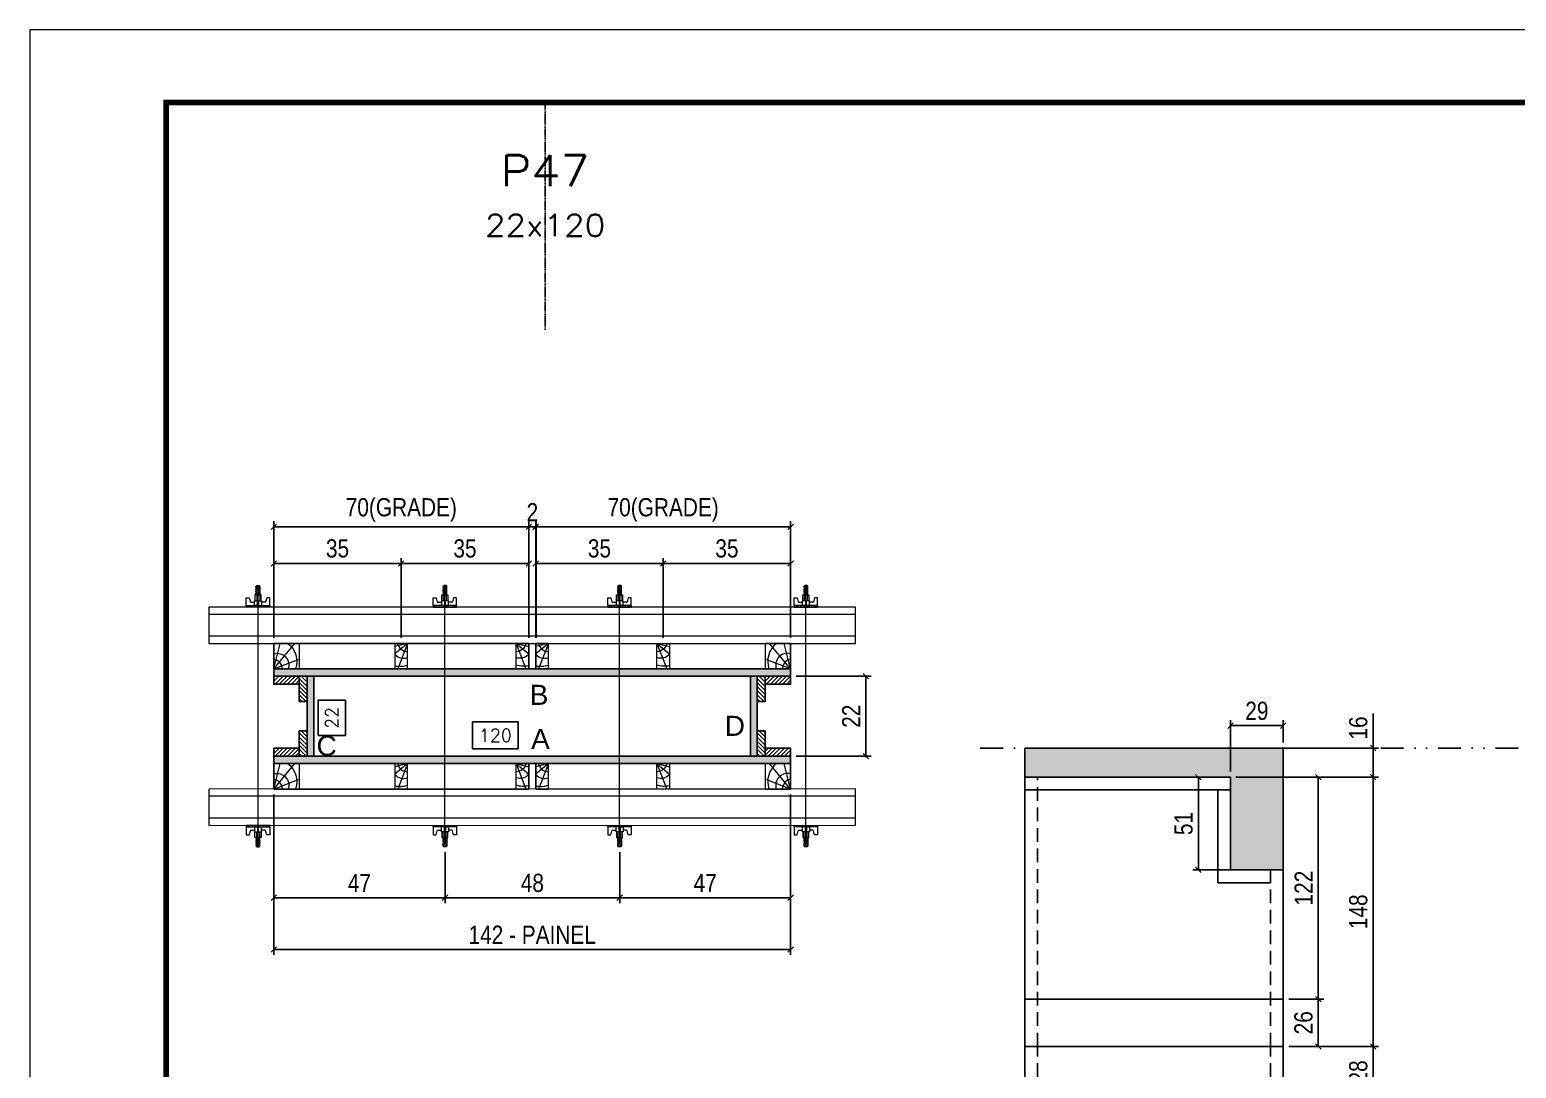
# Model space of a CAD drawing. Extents: x 14400 to 20667, y -21631 to 6985.
# Drawn here: x 19182 to 19999, y 671 to 1242 of the extents above; entities that cross this region are included whole.
import ezdxf
from ezdxf.enums import TextEntityAlignment as Align

# ---------------------------------------------------------------- set-up
doc = ezdxf.new("R2010")
doc.units = 0
for name, pattern in [('DASHED', [0.75, 0.5, -0.25]), ('DIVIDE2', [0.625, 0.25, -0.125, 0, -0.125, 0, -0.125]), ('HIDDEN', [0.375, 0.25, -0.125])]:
    doc.linetypes.add(name, pattern=pattern)
for name, color, linetype in [('CHAPA', 1, 'Continuous'), ('COTA', 241, 'Continuous'), ('MEIO_PONT', 93, 'Continuous'), ('Nível', 160, 'Continuous'), ('Painéis', 200, 'Continuous'), ('SARR_2.2x7', 40, 'Continuous'), ('SARRAFO', 251, 'Continuous'), ('Texto de Titulo', 7, 'Continuous'), ('Texto Qtd Sarr', 242, 'Continuous'), ('TEXTO_GERAL', 7, 'Continuous')]:
    doc.layers.add(name, color=color, linetype=linetype)
for name, color, linetype, lineweight in [('Folhas', 255, 'Continuous', 9), ('Hachura', 251, 'Continuous', 9), ('Madeira', 126, 'Continuous', 18), ('Perfil Metálico', 224, 'Continuous', 18), ('SARRAFO DE PRESSAO', 251, 'DASHED', 9), ('Texto Seção', 7, 'Continuous', 15)]:
    doc.layers.add(name, color=color, linetype=linetype, lineweight=lineweight)
doc.styles.add('ARIAL', font='arial.ttf')
doc.styles.add('COTA TECNICA', font='techl___.ttf', dxfattribs={"height": 10})
doc.styles.add('COTA TECNICA 2X', font='techl___.ttf', dxfattribs={"height": 10})
doc.styles.add('ROMANS', font='romans.shx')
doc.dimstyles.new('PAINEL', dxfattribs={"dimtxt": 10, "dimasz": 3, "dimexe": 3, "dimexo": 3, "dimgap": 3, "dimtad": 1, "dimdec": 1, "dimzin": 12, "dimdsep": 46, "dimtxsty": 'COTA TECNICA', "dimblk1": 'OBLIQUE', "dimblk2": 'OBLIQUE', "dimsah": 1, "dimcen": 0.9, "dimclrd": 4, "dimclre": 4, "dimclrt": 240, "dimadec": 1, "dimazin": 3, "dimtfac": 1, "dimtdec": 1, "dimtmove": 0, "dimatfit": 3, "dimfxl": 1, "dimtolj": 1, "dimtzin": 12, "dimarcsym": 0})
doc.dimstyles.new('SECAO PILAR', dxfattribs={"dimtxt": 10, "dimasz": 3, "dimexe": 3, "dimexo": 3, "dimgap": 3, "dimtad": 1, "dimdec": 1, "dimlfac": 0.5, "dimzin": 12, "dimdsep": 46, "dimtxsty": 'COTA TECNICA 2X', "dimblk1": 'OBLIQUE', "dimblk2": 'OBLIQUE', "dimsah": 1, "dimcen": 0.9, "dimclrd": 256, "dimclre": 256, "dimclrt": 256, "dimadec": 1, "dimazin": 3, "dimtfac": 1, "dimtdec": 1, "dimtmove": 0, "dimatfit": 3, "dimfxl": 1, "dimtolj": 1, "dimtzin": 12, "dimarcsym": 0})
doc.dimstyles.new('SECÇÃO 2', dxfattribs={"dimtxt": 7, "dimasz": 6, "dimexe": 0.18, "dimexo": 2, "dimgap": -4, "dimtad": 3, "dimdec": 1, "dimlfac": 0.5, "dimzin": 12, "dimdsep": 46, "dimtxsty": 'ROMANS', "dimblk": 'ARCHTICK', "dimcen": 0.09, "dimse1": 1, "dimse2": 1, "dimsd1": 1, "dimsd2": 1, "dimclrd": 180, "dimclre": 5, "dimclrt": 1, "dimadec": 0, "dimazin": 3, "dimtfac": 1, "dimtdec": 1, "dimtofl": 0, "dimtmove": 0, "dimatfit": 3, "dimldrblk": 'ARCHTICK', "dimfxl": 1, "dimtolj": 1, "dimtzin": 0, "dimarcsym": 0})

# ---------------------------------------------------------------- blocks, each defined once
blk = doc.blocks.new('9999999999')
at = {"layer": 'Folhas'}
blk.add_lwpolyline([(98138.98, 34190.21), (99623.98, 34190.21), (99623.98, 35240.21), (98138.98, 35240.21)], close=True, dxfattribs=at)
at = {"layer": 'Folhas', "color": 30, "const_width": 3}
blk.add_lwpolyline([(98213.98, 34230.21), (99583.98, 34230.21), (99583.98, 35200.21), (98213.98, 35200.21)], close=True, dxfattribs=at)
blk = doc.blocks.new('*D1290')
at = {"layer": 'COTA', "color": 180, "lineweight": -2, "transparency": 16777216}
for p, q in [((19355.53, 873.34), (19340.53, 873.34)), ((19340.53, 873.34), (19340.53, 854.01)), ((19355.53, 854.01), (19355.53, 873.34)), ((19340.53, 854.01), (19355.53, 854.01))]:
    blk.add_line(p, q, dxfattribs=at)
at = {"layer": 'Defpoints', "color": 0, "transparency": 16777216}
for p in [(19355.43, 886.6), (19355.43, 842.6), (19359.53, 842.6)]:
    blk.add_point(p, dxfattribs=at)
at = {"layer": 'COTA', "color": 1, "transparency": 16777216, "insert": (19348.03, 863.67), "char_height": 7, "attachment_point": 5, "rotation": 90, "style": 'ROMANS'}
blk.add_mtext('\\A1;22', dxfattribs=at)
blk = doc.blocks.new('_ArchTick')
at = {"color": 0, "linetype": 'ByBlock', "const_width": 0.15}
blk.add_lwpolyline([(-0.5, -0.5), (0.5, 0.5)], dxfattribs=at)
blk = doc.blocks.new('*D1291')
at = {"layer": 'COTA', "color": 180, "lineweight": -2, "transparency": 16777216}
for p, q in [((19450.36, 861.6), (19425.36, 861.6)), ((19425.36, 861.6), (19425.36, 846.6)), ((19450.36, 846.6), (19450.36, 861.6)), ((19425.36, 846.6), (19450.36, 846.6))]:
    blk.add_line(p, q, dxfattribs=at)
at = {"layer": 'Defpoints', "color": 0, "transparency": 16777216}
for p in [(19338.11, 842.6), (19578.11, 842.6), (19578.11, 842.6)]:
    blk.add_point(p, dxfattribs=at)
at = {"layer": 'COTA', "color": 1, "transparency": 16777216, "insert": (19437.86, 854.1), "char_height": 7, "attachment_point": 5, "style": 'ROMANS'}
blk.add_mtext('\\A1;120', dxfattribs=at)
blk = doc.blocks.new('_Oblique')
at = {"color": 0, "linetype": 'ByBlock', "lineweight": -2}
blk.add_line((-0.5, -0.5), (0.5, 0.5), dxfattribs=at)
blk = doc.blocks.new('*D1292')
at = {"layer": 'COTA', "lineweight": -2, "transparency": 16777216}
for p, q in [((19316.11, 821.61), (19316.11, 733.44)), ((19600.11, 821.65), (19600.11, 733.44)), ((19316.11, 736.44), (19600.11, 736.44))]:
    blk.add_line(p, q, dxfattribs=at)
at = {"layer": 'Defpoints', "color": 0, "transparency": 16777216}
for p in [(19316.11, 824.61), (19600.11, 824.65), (19600.11, 736.44)]:
    blk.add_point(p, dxfattribs=at)
at = {"layer": 'COTA', "lineweight": -2, "transparency": 16777216, "xscale": 3, "yscale": 3, "zscale": 3, "rotation": 180}
blk.add_blockref('_Oblique', (19316.11, 736.44), dxfattribs=at)
at = {"layer": 'COTA', "lineweight": -2, "transparency": 16777216, "xscale": 3, "yscale": 3, "zscale": 3}
blk.add_blockref('_Oblique', (19600.11, 736.44), dxfattribs=at)
at = {"layer": 'COTA', "transparency": 16777216, "insert": (19458.11, 744.51), "char_height": 10, "attachment_point": 5, "style": 'COTA TECNICA 2X'}
blk.add_mtext('\\A1;142 - PAINEL', dxfattribs=at)
blk = doc.blocks.new('*D1293')
at = {"layer": 'COTA', "lineweight": -2, "transparency": 16777216}
for p, q in [((19316.11, 821.6), (19316.11, 761.86)), ((19410.18, 789.83), (19410.18, 761.86)), ((19316.11, 764.86), (19410.18, 764.86))]:
    blk.add_line(p, q, dxfattribs=at)
at = {"layer": 'Defpoints', "color": 0, "transparency": 16777216}
for p in [(19316.11, 824.6), (19410.18, 792.83), (19410.18, 764.86)]:
    blk.add_point(p, dxfattribs=at)
at = {"layer": 'COTA', "lineweight": -2, "transparency": 16777216, "xscale": 3, "yscale": 3, "zscale": 3, "rotation": 180}
blk.add_blockref('_Oblique', (19316.11, 764.86), dxfattribs=at)
at = {"layer": 'COTA', "lineweight": -2, "transparency": 16777216, "xscale": 3, "yscale": 3, "zscale": 3}
blk.add_blockref('_Oblique', (19410.18, 764.86), dxfattribs=at)
at = {"layer": 'COTA', "transparency": 16777216, "insert": (19363.15, 772.94), "char_height": 10, "attachment_point": 5, "style": 'COTA TECNICA 2X'}
blk.add_mtext('\\A1;47', dxfattribs=at)
blk = doc.blocks.new('*D1294')
at = {"layer": 'COTA', "lineweight": -2, "transparency": 16777216}
for p, q in [((19600.11, 821.6), (19600.11, 761.86)), ((19506.18, 789.83), (19506.18, 761.86)), ((19506.18, 764.86), (19600.11, 764.86))]:
    blk.add_line(p, q, dxfattribs=at)
at = {"layer": 'Defpoints', "color": 0, "transparency": 16777216}
for p in [(19600.11, 824.6), (19506.18, 792.83), (19600.11, 764.86)]:
    blk.add_point(p, dxfattribs=at)
at = {"layer": 'COTA', "lineweight": -2, "transparency": 16777216, "xscale": 3, "yscale": 3, "zscale": 3, "rotation": 180}
blk.add_blockref('_Oblique', (19506.18, 764.86), dxfattribs=at)
at = {"layer": 'COTA', "lineweight": -2, "transparency": 16777216, "xscale": 3, "yscale": 3, "zscale": 3}
blk.add_blockref('_Oblique', (19600.11, 764.86), dxfattribs=at)
at = {"layer": 'COTA', "transparency": 16777216, "insert": (19553.15, 772.94), "char_height": 10, "attachment_point": 5, "style": 'COTA TECNICA 2X'}
blk.add_mtext('\\A1;47', dxfattribs=at)
blk = doc.blocks.new('C')
at = {"layer": 'Hachura', "color": 0}
for p, q in [((0, 3.22), (0, -3.22)), ((0.45, 3.22), (0, 3.22)), ((0.46, 3.16), (0, 3.16)), ((0.46, 3.05), (0, 3.05)), ((0.46, 2.88), (0, 2.88)), ((0, 2.75), (0, -1.16)), ((0.46, 2.65), (0, 2.65)), ((0.46, 2.23), (0, 2.23)), ((0.46, 1.51), (0, 1.51)), ((0.39, 0.49), (0.17, 0.49)), ((0.45, -3.23), (0.45, 3.22)), ((0.45, 3.22), (2.58, 3.22)), ((1.74, 0.97), (0.45, 0.97)), ((1.45, 0.1), (0.45, 0.1)), ((1.35, 1.94), (1.35, 0.96)), ((2.58, 2.39), (1.47, 2.09)), ((1.74, -0.97), (1.74, 0.97)), ((1.74, 0.97), (1.74, 0.84)), ((1.74, 0.97), (1.74, 0.84)), ((1.74, 0.84), (3.35, 0.84)), ((3.35, 0.45), (1.74, 0.45)), ((2.58, 3.22), (2.58, 2.39)), ((3.32, 0.84), (3.32, -0.84)), ((3.35, 0.84), (3.35, -0.84)), ((3.68, 0.45), (3.35, 0.45)), ((3.84, -0.52), (3.35, 0.45)), ((3.35, 0.06), (3.67, -0.57)), ((3.68, 0.45), (4.16, -0.52)), ((3.72, 0.5), (4.25, -0.57)), ((4.37, -0.55), (3.83, 0.53)), ((4.15, 0.45), (3.93, 0.45)), ((4.42, -0.52), (3.93, 0.45)), ((4.15, 0.45), (4.26, 0.45)), ((4.26, 0.45), (4.74, -0.52)), ((4.3, 0.5), (4.83, -0.57)), ((4.95, -0.55), (4.41, 0.53)), ((4.51, 0.45), (4.84, 0.45)), ((5, -0.52), (4.51, 0.45)), ((4.84, 0.45), (5.32, -0.52)), ((4.88, 0.5), (5.41, -0.57)), ((5.53, -0.55), (4.99, 0.53)), ((5.58, -0.52), (5.09, 0.45)), ((5.42, 0.45), (5.09, 0.45)), ((5.58, -0.52), (5.09, 0.45)), ((5.42, 0.45), (5.74, -0.19)), ((5.46, 0.5), (5.74, -0.07)), ((5.74, 0.19), (5.57, 0.53)), ((5.74, 0.32), (5.68, 0.45)), ((5.68, 0.45), (5.74, 0.45)), ((5.74, 0.45), (5.9, 0.29)), ((5.74, 0.45), (5.74, -0.52)), ((5.9, -0.36), (5.9, 0.29)), ((0.45, 0), (0, 0)), ((0.46, -1.52), (0, -1.52)), ((0.46, -2.23), (0, -2.23)), ((0.46, -2.65), (0, -2.65)), ((0.46, -2.88), (0, -2.88)), ((0.46, -3.05), (0, -3.05)), ((0.46, -3.16), (0, -3.16)), ((0, -3.22), (2.57, -3.22)), ((0.08, -0.48), (0.29, -0.48)), ((0.29, -0.48), (0.4, -0.48)), ((0.45, 0), (0.45, -0.97)), ((0.45, -0.16), (1.45, -0.16)), ((0.45, -0.65), (0.45, -0.32)), ((0.45, -3.23), (0.45, -0.65)), ((0.45, -0.97), (1.74, -0.97)), ((1.35, -1.94), (1.35, -0.97)), ((2.58, -2.39), (1.47, -2.1)), ((3.35, -0.32), (1.74, -0.32)), ((3.35, -0.84), (1.74, -0.84)), ((2.58, -3.23), (2.58, -2.39)), ((3.35, -0.07), (3.58, -0.52)), ((3.35, -0.52), (3.58, -0.52)), ((3.84, -0.52), (4.16, -0.52)), ((4.42, -0.52), (4.74, -0.52)), ((4.63, -0.52), (4.74, -0.52)), ((5, -0.52), (5.32, -0.52)), ((5.58, -0.52), (5.74, -0.52)), ((5.74, -0.52), (5.9, -0.36)), ((5.74, -0.52), (5.74, -0.52))]:
    blk.add_line(p, q, dxfattribs=at)
for centre, radius, start, end in [((1.52, 1.94), 0.161, 104.7436, 180), ((1.44, -0.03), 0.129, 272.695, 87.305), ((3.81, 0.39), 0.143, 25.5688, 154.4312), ((4.39, 0.39), 0.143, 25.5688, 154.4312), ((4.97, 0.39), 0.143, 25.5688, 154.4312), ((5.55, 0.39), 0.143, 25.5688, 154.4312), ((0.17, -0.37), 0.174, 221.744, 317.8592), ((1.52, -1.94), 0.161, 180, 255.2564), ((3.71, -0.4), 0.174, 222.1408, 318.256), ((4.29, -0.4), 0.174, 222.1408, 318.256), ((4.87, -0.4), 0.174, 222.1408, 318.256), ((5.45, -0.4), 0.174, 222.1408, 318.256), ((5.61, -0.4), 0.174, 317.8592, 318.256)]:
    blk.add_arc(centre, radius, start, end, dxfattribs=at)
blk = doc.blocks.new('*D1295')
at = {"layer": 'COTA', "lineweight": -2, "transparency": 16777216}
for p, q in [((19410.18, 789.83), (19410.18, 761.86)), ((19506.18, 789.83), (19506.18, 761.86)), ((19410.18, 764.86), (19506.18, 764.86))]:
    blk.add_line(p, q, dxfattribs=at)
at = {"layer": 'Defpoints', "color": 0, "transparency": 16777216}
for p in [(19410.18, 792.83), (19506.18, 792.83), (19506.18, 764.86)]:
    blk.add_point(p, dxfattribs=at)
at = {"layer": 'COTA', "lineweight": -2, "transparency": 16777216, "xscale": 3, "yscale": 3, "zscale": 3, "rotation": 180}
blk.add_blockref('_Oblique', (19410.18, 764.86), dxfattribs=at)
at = {"layer": 'COTA', "lineweight": -2, "transparency": 16777216, "xscale": 3, "yscale": 3, "zscale": 3}
blk.add_blockref('_Oblique', (19506.18, 764.86), dxfattribs=at)
at = {"layer": 'COTA', "transparency": 16777216, "insert": (19458.18, 772.96), "char_height": 10, "attachment_point": 5, "style": 'COTA TECNICA 2X'}
blk.add_mtext('\\A1;48', dxfattribs=at)
blk = doc.blocks.new('*D1296')
at = {"layer": 'COTA', "lineweight": -2, "transparency": 16777216}
for p, q in [((19460.01, 907.6), (19460.01, 951.53)), ((19460.01, 948.53), (19530.11, 948.53)), ((19530.11, 907.6), (19530.11, 951.53))]:
    blk.add_line(p, q, dxfattribs=at)
at = {"layer": 'Defpoints', "color": 0, "transparency": 16777216}
for p in [(19530.11, 948.53), (19460.01, 904.6), (19530.11, 904.6)]:
    blk.add_point(p, dxfattribs=at)
at = {"layer": 'COTA', "lineweight": -2, "transparency": 16777216, "xscale": 3, "yscale": 3, "zscale": 3, "rotation": 180}
blk.add_blockref('_Oblique', (19460.01, 948.53), dxfattribs=at)
at = {"layer": 'COTA', "lineweight": -2, "transparency": 16777216, "xscale": 3, "yscale": 3, "zscale": 3}
blk.add_blockref('_Oblique', (19530.11, 948.53), dxfattribs=at)
at = {"layer": 'COTA', "transparency": 16777216, "insert": (19495.06, 956.75), "char_height": 10, "attachment_point": 5, "style": 'COTA TECNICA 2X'}
blk.add_mtext('\\A1;35', dxfattribs=at)
blk = doc.blocks.new('*D1297')
at = {"layer": 'COTA', "lineweight": -2, "transparency": 16777216}
for p, q in [((19530.11, 907.6), (19530.11, 951.53)), ((19530.11, 948.53), (19600.11, 948.53)), ((19600.11, 907.6), (19600.11, 951.53))]:
    blk.add_line(p, q, dxfattribs=at)
at = {"layer": 'Defpoints', "color": 0, "transparency": 16777216}
for p in [(19600.11, 948.53), (19530.11, 904.6), (19600.11, 904.6)]:
    blk.add_point(p, dxfattribs=at)
at = {"layer": 'COTA', "lineweight": -2, "transparency": 16777216, "xscale": 3, "yscale": 3, "zscale": 3, "rotation": 180}
blk.add_blockref('_Oblique', (19530.11, 948.53), dxfattribs=at)
at = {"layer": 'COTA', "lineweight": -2, "transparency": 16777216, "xscale": 3, "yscale": 3, "zscale": 3}
blk.add_blockref('_Oblique', (19600.11, 948.53), dxfattribs=at)
at = {"layer": 'COTA', "transparency": 16777216, "insert": (19565.11, 956.75), "char_height": 10, "attachment_point": 5, "style": 'COTA TECNICA 2X'}
blk.add_mtext('\\A1;35', dxfattribs=at)
blk = doc.blocks.new('*D1298')
at = {"layer": 'COTA', "lineweight": -2, "transparency": 16777216}
for p, q in [((19460.01, 907.6), (19460.01, 971.72)), ((19600.11, 968.72), (19460.01, 968.72)), ((19600.11, 907.6), (19600.11, 971.72))]:
    blk.add_line(p, q, dxfattribs=at)
at = {"layer": 'Defpoints', "color": 0, "transparency": 16777216}
for p in [(19460.01, 968.72), (19460.01, 904.6), (19600.11, 904.6)]:
    blk.add_point(p, dxfattribs=at)
at = {"layer": 'COTA', "lineweight": -2, "transparency": 16777216, "xscale": 3, "yscale": 3, "zscale": 3, "rotation": 180}
blk.add_blockref('_Oblique', (19460.01, 968.72), dxfattribs=at)
at = {"layer": 'COTA', "lineweight": -2, "transparency": 16777216, "xscale": 3, "yscale": 3, "zscale": 3}
blk.add_blockref('_Oblique', (19600.11, 968.72), dxfattribs=at)
at = {"layer": 'COTA', "transparency": 16777216, "insert": (19530.06, 977.94), "char_height": 10, "attachment_point": 5, "style": 'COTA TECNICA 2X'}
blk.add_mtext('\\A1;70(GRADE)', dxfattribs=at)
blk = doc.blocks.new('*D1299')
at = {"layer": 'COTA', "lineweight": -2, "transparency": 16777216}
for p, q in [((19603.12, 886.6), (19644.42, 886.6)), ((19641.42, 842.6), (19641.42, 886.6)), ((19603.11, 842.6), (19644.42, 842.6))]:
    blk.add_line(p, q, dxfattribs=at)
at = {"layer": 'Defpoints', "color": 0, "transparency": 16777216}
for p in [(19600.12, 886.6), (19641.42, 886.6), (19600.11, 842.6)]:
    blk.add_point(p, dxfattribs=at)
at = {"layer": 'COTA', "lineweight": -2, "transparency": 16777216, "xscale": 3, "yscale": 3, "zscale": 3}
for p, rotation in [((19641.42, 886.6), 90), ((19641.42, 842.6), 270)]:
    blk.add_blockref('_Oblique', p, dxfattribs=dict(at, rotation=rotation))
at = {"layer": 'COTA', "transparency": 16777216, "insert": (19633.42, 864.6), "char_height": 10, "attachment_point": 5, "rotation": 90, "style": 'COTA TECNICA 2X'}
blk.add_mtext('\\A1;22', dxfattribs=at)
blk = doc.blocks.new('PONTALETE')
at = {"layer": 'Madeira'}
for q in [(2.71, 7), (7, 5.76), (7, 1.74)]:
    blk.add_line((0, 0), q, dxfattribs=at)
blk.add_lwpolyline([(0, 0), (7, 0), (7, 7), (0, 7)], close=True, dxfattribs=at)
for centre, radius, start, end in [((2.04, 0.06), 6.23, 37.2818, 109.0913), ((1.09, 0.9), 3.19, 343.603, 109.9847), ((-0.21, -0.78), 3.09, 14.6322, 86.0383)]:
    blk.add_arc(centre, radius, start, end, dxfattribs=at)
blk = doc.blocks.new('MEIO PONTALETE')
at = {"layer": 'Madeira'}
for q in [(2.71, 7), (3.5, 2.88), (3.5, 0.87)]:
    blk.add_line((0, 0), q, dxfattribs=at)
blk.add_lwpolyline([(0, 0), (3.5, 0), (3.5, 7), (0, 7)], close=True, dxfattribs=at)
for centre, radius, start, end in [((2.04, 0.06), 6.23, 76.4499, 109.0913), ((1.09, 0.9), 3.19, 40.9063, 109.9847), ((-0.21, -0.78), 3.09, 14.6322, 86.0383)]:
    blk.add_arc(centre, radius, start, end, dxfattribs=at)
blk = doc.blocks.new('titulo1')
at = {"layer": 'Defpoints', "color": 252, "linetype": 'HIDDEN', "ltscale": 2}
blk.add_line((0, 0), (0, 125), dxfattribs=at)
at = {"layer": 'Defpoints', "style": 'ROMANS', "oblique": 15}
blk.add_attdef('FOLHA', text='', height=10, dxfattribs=at).set_placement((0, 15.58), align=Align.MIDDLE_CENTER)
at = {"layer": 'Texto Qtd Sarr', "color": 3, "style": 'ROMANS', "oblique": 15}
for tag, height, p in [('TITULO', 17, (0, 71.45)), ('SEÇÃO', 12, (0, 41.55))]:
    blk.add_attdef(tag, text='', height=height, dxfattribs=at).set_placement(p, align=Align.MIDDLE_CENTER)
blk = doc.blocks.new('*D1300')
at = {"layer": 'COTA', "lineweight": -2, "transparency": 16777216}
for p, q in [((19386.11, 907.6), (19386.11, 951.53)), ((19456.21, 948.53), (19386.11, 948.53)), ((19456.21, 907.6), (19456.21, 951.53))]:
    blk.add_line(p, q, dxfattribs=at)
at = {"layer": 'Defpoints', "color": 0, "transparency": 16777216}
for p in [(19386.11, 948.53), (19386.11, 904.6), (19456.21, 904.6)]:
    blk.add_point(p, dxfattribs=at)
at = {"layer": 'COTA', "lineweight": -2, "transparency": 16777216, "xscale": 3, "yscale": 3, "zscale": 3, "rotation": 180}
blk.add_blockref('_Oblique', (19386.11, 948.53), dxfattribs=at)
at = {"layer": 'COTA', "lineweight": -2, "transparency": 16777216, "xscale": 3, "yscale": 3, "zscale": 3}
blk.add_blockref('_Oblique', (19456.21, 948.53), dxfattribs=at)
at = {"layer": 'COTA', "transparency": 16777216, "insert": (19421.16, 956.75), "char_height": 10, "attachment_point": 5, "style": 'COTA TECNICA 2X'}
blk.add_mtext('\\A1;35', dxfattribs=at)
blk = doc.blocks.new('*D1301')
at = {"layer": 'COTA', "lineweight": -2, "transparency": 16777216}
for p, q in [((19316.11, 907.6), (19316.11, 951.53)), ((19386.11, 948.53), (19316.11, 948.53)), ((19386.11, 907.6), (19386.11, 951.53))]:
    blk.add_line(p, q, dxfattribs=at)
at = {"layer": 'Defpoints', "color": 0, "transparency": 16777216}
for p in [(19316.11, 948.53), (19316.11, 904.6), (19386.11, 904.6)]:
    blk.add_point(p, dxfattribs=at)
at = {"layer": 'COTA', "lineweight": -2, "transparency": 16777216, "xscale": 3, "yscale": 3, "zscale": 3, "rotation": 180}
blk.add_blockref('_Oblique', (19316.11, 948.53), dxfattribs=at)
at = {"layer": 'COTA', "lineweight": -2, "transparency": 16777216, "xscale": 3, "yscale": 3, "zscale": 3}
blk.add_blockref('_Oblique', (19386.11, 948.53), dxfattribs=at)
at = {"layer": 'COTA', "transparency": 16777216, "insert": (19351.11, 956.75), "char_height": 10, "attachment_point": 5, "style": 'COTA TECNICA 2X'}
blk.add_mtext('\\A1;35', dxfattribs=at)
blk = doc.blocks.new('*D1302')
at = {"layer": 'COTA', "lineweight": -2, "transparency": 16777216}
for p, q in [((19316.12, 907.6), (19316.12, 971.72)), ((19316.12, 968.72), (19456.21, 968.72)), ((19456.21, 907.6), (19456.21, 971.72))]:
    blk.add_line(p, q, dxfattribs=at)
at = {"layer": 'Defpoints', "color": 0, "transparency": 16777216}
for p in [(19456.21, 968.72), (19316.12, 904.6), (19456.21, 904.6)]:
    blk.add_point(p, dxfattribs=at)
at = {"layer": 'COTA', "lineweight": -2, "transparency": 16777216, "xscale": 3, "yscale": 3, "zscale": 3, "rotation": 180}
blk.add_blockref('_Oblique', (19316.12, 968.72), dxfattribs=at)
at = {"layer": 'COTA', "lineweight": -2, "transparency": 16777216, "xscale": 3, "yscale": 3, "zscale": 3}
blk.add_blockref('_Oblique', (19456.21, 968.72), dxfattribs=at)
at = {"layer": 'COTA', "transparency": 16777216, "insert": (19386.17, 977.94), "char_height": 10, "attachment_point": 5, "style": 'COTA TECNICA 2X'}
blk.add_mtext('\\A1;70(GRADE)', dxfattribs=at)
blk = doc.blocks.new('*D1319')
at = {"layer": 'COTA', "lineweight": -2, "transparency": 16777216}
for p, q in [((19456.21, 968.72), (19453.21, 968.72)), ((19456.21, 907.6), (19456.21, 971.72)), ((19456.21, 968.72), (19460.21, 968.72)), ((19460.21, 907.6), (19460.21, 971.72)), ((19460.21, 968.72), (19463.21, 968.72))]:
    blk.add_line(p, q, dxfattribs=at)
at = {"layer": 'Defpoints', "color": 0, "transparency": 16777216}
for p in [(19460.21, 968.72), (19456.21, 904.6), (19460.21, 904.6)]:
    blk.add_point(p, dxfattribs=at)
at = {"layer": 'COTA', "lineweight": -2, "transparency": 16777216, "xscale": 3, "yscale": 3, "zscale": 3}
blk.add_blockref('_Oblique', (19456.21, 968.72), dxfattribs=at)
at = {"layer": 'COTA', "lineweight": -2, "transparency": 16777216, "xscale": 3, "yscale": 3, "zscale": 3, "rotation": 180}
blk.add_blockref('_Oblique', (19460.21, 968.72), dxfattribs=at)
at = {"layer": 'COTA', "transparency": 16777216, "insert": (19458.21, 976.72), "char_height": 10, "attachment_point": 5, "style": 'COTA TECNICA 2X'}
blk.add_mtext('\\A1;2', dxfattribs=at)
blk = doc.blocks.new('*D1314')
at = {"layer": 'COTA', "color": 4, "lineweight": -2, "transparency": 16777216}
for p, q in [((19844.84, 831.13), (19923.2, 831.13)), ((19920.2, 683.13), (19920.2, 831.13)), ((19873.84, 683.13), (19923.2, 683.13))]:
    blk.add_line(p, q, dxfattribs=at)
at = {"layer": 'Defpoints', "color": 0, "transparency": 16777216}
for p in [(19841.84, 831.13), (19920.2, 831.13), (19870.84, 683.13)]:
    blk.add_point(p, dxfattribs=at)
at = {"layer": 'COTA', "color": 4, "lineweight": -2, "transparency": 16777216, "xscale": 3, "yscale": 3, "zscale": 3}
for p, rotation in [((19920.2, 831.13), 90), ((19920.2, 683.13), 270)]:
    blk.add_blockref('_Oblique', p, dxfattribs=dict(at, rotation=rotation))
at = {"layer": 'COTA', "color": 240, "transparency": 16777216, "insert": (19912.11, 757.13), "char_height": 10, "attachment_point": 5, "rotation": 90, "style": 'COTA TECNICA'}
blk.add_mtext('\\A1;148', dxfattribs=at)
blk = doc.blocks.new('*D1329')
at = {"layer": 'COTA', "color": 4, "lineweight": -2, "transparency": 16777216}
for p, q in [((19841.84, 834.13), (19841.84, 862.41)), ((19841.84, 859.41), (19870.84, 859.41)), ((19870.84, 850.13), (19870.84, 862.41))]:
    blk.add_line(p, q, dxfattribs=at)
at = {"layer": 'Defpoints', "color": 0, "transparency": 16777216}
for p in [(19870.84, 859.41), (19870.84, 847.13), (19841.84, 831.13)]:
    blk.add_point(p, dxfattribs=at)
at = {"layer": 'COTA', "color": 4, "lineweight": -2, "transparency": 16777216, "xscale": 3, "yscale": 3, "zscale": 3, "rotation": 180}
blk.add_blockref('_Oblique', (19841.84, 859.41), dxfattribs=at)
at = {"layer": 'COTA', "color": 4, "lineweight": -2, "transparency": 16777216, "xscale": 3, "yscale": 3, "zscale": 3}
blk.add_blockref('_Oblique', (19870.84, 859.41), dxfattribs=at)
at = {"layer": 'COTA', "color": 240, "transparency": 16777216, "insert": (19856.34, 867.5), "char_height": 10, "attachment_point": 5, "style": 'COTA TECNICA'}
blk.add_mtext('\\A1;29', dxfattribs=at)
blk = doc.blocks.new('*D1330')
at = {"layer": 'COTA', "color": 4, "lineweight": -2, "transparency": 16777216}
for p, q in [((19838.84, 831.13), (19821.2, 831.13)), ((19824.2, 780.13), (19824.2, 831.13)), ((19838.84, 780.13), (19821.2, 780.13))]:
    blk.add_line(p, q, dxfattribs=at)
at = {"layer": 'Defpoints', "color": 0, "transparency": 16777216}
for p in [(19824.2, 831.13), (19841.84, 831.13), (19841.84, 780.13)]:
    blk.add_point(p, dxfattribs=at)
at = {"layer": 'COTA', "color": 4, "lineweight": -2, "transparency": 16777216, "xscale": 3, "yscale": 3, "zscale": 3}
for p, rotation in [((19824.2, 831.13), 90), ((19824.2, 780.13), 270)]:
    blk.add_blockref('_Oblique', p, dxfattribs=dict(at, rotation=rotation))
at = {"layer": 'COTA', "color": 240, "transparency": 16777216, "insert": (19816.09, 805.63), "char_height": 10, "attachment_point": 5, "rotation": 90, "style": 'COTA TECNICA'}
blk.add_mtext('\\A1;51', dxfattribs=at)
blk = doc.blocks.new('*D1331')
at = {"layer": 'COTA', "color": 4, "lineweight": -2, "transparency": 16777216}
for p, q in [((19873.84, 683.13), (19923.2, 683.13)), ((19920.2, 655.13), (19920.2, 683.13)), ((19873.84, 655.13), (19923.2, 655.13))]:
    blk.add_line(p, q, dxfattribs=at)
at = {"layer": 'Defpoints', "color": 0, "transparency": 16777216}
for p in [(19870.84, 683.13), (19920.2, 683.13), (19870.84, 655.13)]:
    blk.add_point(p, dxfattribs=at)
at = {"layer": 'COTA', "color": 4, "lineweight": -2, "transparency": 16777216, "xscale": 3, "yscale": 3, "zscale": 3}
for p, rotation in [((19920.2, 683.13), 90), ((19920.2, 655.13), 270)]:
    blk.add_blockref('_Oblique', p, dxfattribs=dict(at, rotation=rotation))
at = {"layer": 'COTA', "color": 240, "transparency": 16777216, "insert": (19912.11, 669.13), "char_height": 10, "attachment_point": 5, "rotation": 90, "style": 'COTA TECNICA'}
blk.add_mtext('\\A1;28', dxfattribs=at)
blk = doc.blocks.new('*D1332')
at = {"layer": 'COTA', "color": 4, "lineweight": -2, "transparency": 16777216}
for p, q in [((19873.84, 709.13), (19893.09, 709.13)), ((19890.09, 683.13), (19890.09, 709.13)), ((19873.84, 683.13), (19893.09, 683.13))]:
    blk.add_line(p, q, dxfattribs=at)
at = {"layer": 'Defpoints', "color": 0, "transparency": 16777216}
for p in [(19870.84, 709.13), (19890.09, 709.13), (19870.84, 683.13)]:
    blk.add_point(p, dxfattribs=at)
at = {"layer": 'COTA', "color": 4, "lineweight": -2, "transparency": 16777216, "xscale": 3, "yscale": 3, "zscale": 3}
for p, rotation in [((19890.09, 709.13), 90), ((19890.09, 683.13), 270)]:
    blk.add_blockref('_Oblique', p, dxfattribs=dict(at, rotation=rotation))
at = {"layer": 'COTA', "color": 240, "transparency": 16777216, "insert": (19881.99, 696.13), "char_height": 10, "attachment_point": 5, "rotation": 90, "style": 'COTA TECNICA'}
blk.add_mtext('\\A1;26', dxfattribs=at)
blk = doc.blocks.new('*D1333')
at = {"layer": 'COTA', "color": 4, "lineweight": -2, "transparency": 16777216}
for p, q in [((19844.84, 831.13), (19893.09, 831.13)), ((19890.09, 709.13), (19890.09, 831.13)), ((19873.84, 709.13), (19893.09, 709.13))]:
    blk.add_line(p, q, dxfattribs=at)
at = {"layer": 'Defpoints', "color": 0, "transparency": 16777216}
for p in [(19841.84, 831.13), (19890.09, 831.13), (19870.84, 709.13)]:
    blk.add_point(p, dxfattribs=at)
at = {"layer": 'COTA', "color": 4, "lineweight": -2, "transparency": 16777216, "xscale": 3, "yscale": 3, "zscale": 3}
for p, rotation in [((19890.09, 831.13), 90), ((19890.09, 709.13), 270)]:
    blk.add_blockref('_Oblique', p, dxfattribs=dict(at, rotation=rotation))
at = {"layer": 'COTA', "color": 240, "transparency": 16777216, "insert": (19882.04, 770.13), "char_height": 10, "attachment_point": 5, "rotation": 90, "style": 'COTA TECNICA'}
blk.add_mtext('\\A1;122', dxfattribs=at)
blk = doc.blocks.new('*D1334')
at = {"layer": 'COTA', "color": 4, "lineweight": -2, "transparency": 16777216}
for p, q in [((19920.2, 847.13), (19920.2, 866.15)), ((19873.84, 847.13), (19923.2, 847.13)), ((19920.2, 831.13), (19920.2, 847.13)), ((19844.84, 831.13), (19923.2, 831.13))]:
    blk.add_line(p, q, dxfattribs=at)
at = {"layer": 'Defpoints', "color": 0, "transparency": 16777216}
for p in [(19870.84, 847.13), (19920.2, 847.13), (19841.84, 831.13)]:
    blk.add_point(p, dxfattribs=at)
at = {"layer": 'COTA', "color": 4, "lineweight": -2, "transparency": 16777216, "xscale": 3, "yscale": 3, "zscale": 3}
for p, rotation in [((19920.2, 847.13), 90), ((19920.2, 831.13), 270)]:
    blk.add_blockref('_Oblique', p, dxfattribs=dict(at, rotation=rotation))
at = {"layer": 'COTA', "color": 240, "transparency": 16777216, "insert": (19912.1, 858.14), "char_height": 10, "attachment_point": 5, "rotation": 90, "style": 'COTA TECNICA'}
blk.add_mtext('\\A1;16', dxfattribs=at)

msp = doc.modelspace()

# ---------------------------------------------------------------- hatches: boundary and pattern name
at = {"layer": 'COTA'}
h = msp.add_hatch(dxfattribs=at)
h.set_pattern_fill('AR-CONC', color=256, scale=0.03)
h.set_pattern_definition([(50, (2865.6984, -4594.3004), (5.4655401, -0.4781726), [0.5715, -6.2865]), (355, (2865.6984, -4594.3004), (-1.0573026, 5.7317054), [0.4572, -5.0292175]), (100.451445, (2866.154, -4594.3403), (4.4082374, 5.2535326), [0.4857003, -5.3427073]), (46.1842, (2865.6984, -4592.7764), (8.1323712, -1.2612698), [0.85725, -9.42975]), (96.63556, (2866.376, -4592.8815), (7.122124, 7.4227837), [0.7285507, -8.0140682]), (351.18415, (2865.698, -4592.7764), (7.122124, 7.4227837), [0.685799, -7.543792]), (21, (2866.4604, -4593.1574), (4.5484317, -3.067956), [0.5715, -6.2865]), (326, (2866.4604, -4593.1574), (1.8540609, 5.525639), [0.4572, -5.0292]), (71.451445, (2866.8394, -4593.413), (6.4024926, 2.457683), [0.4857003, -5.3426981]), (37.5, (2865.6984, -4594.3004), (0.0926581, 2.53665117), [0, -4.96824, 0, -5.1054, 0, -5.04825]), (7.5, (2865.6984, -4594.3004), (2.00458988, 3.00541724), [0, -2.91084, 0, -4.85394, 0, -1.92405]), (327.5, (2863.9991, -4594.3004), (4.06771786, -0.17186232), [0, -1.905, 0, -5.9436, 0, -7.8867]), (317.5, (2863.237, -4594.3004), (4.44387544, 0.7627947), [0, -2.4765, 0, -3.94716, 0, -5.6007])])
h.paths.add_polyline_path([(19870.84, 847.13), (19728.84, 847.13), (19728.84, 831.13), (19841.84, 831.13), (19841.84, 780.13), (19870.84, 780.13)])
at = {"layer": 'Hachura'}
h = msp.add_hatch(color=256, dxfattribs=at)
h.dxf.hatch_style = 1
h.paths.add_polyline_path([(19600.11, 886.6), (19600.11, 890.6), (19316.11, 890.6), (19316.11, 886.6)])
h = msp.add_hatch(dxfattribs=at)
h.set_pattern_fill('ANSI31', color=256, scale=0.5, angle=180, style=0)
h.set_pattern_definition([(225, (10192.1627, -22042.8084), (1.12253202, -1.12253202), [])])
h.paths.add_polyline_path([(19330.11, 886.6), (19330.11, 882.2), (19316.11, 882.2), (19316.11, 886.6)])
h = msp.add_hatch(dxfattribs=at)
h.set_pattern_fill('ANSI31', color=256, scale=0.5, angle=270, style=0)
h.set_pattern_definition([(315, (42225.9227, -8616.3521), (1.12253202, 1.12253202), [])])
h.paths.add_polyline_path([(19334.51, 872.6), (19330.11, 872.6), (19330.11, 886.6), (19334.51, 886.6)])
h = msp.add_hatch(color=256, dxfattribs=at)
h.dxf.hatch_style = 1
h.paths.add_polyline_path([(19334.51, 842.6), (19338.11, 842.6), (19338.11, 886.6), (19334.51, 886.6)])
h = msp.add_hatch(color=256, dxfattribs=at)
h.dxf.hatch_style = 1
h.paths.add_polyline_path([(19578.11, 842.6), (19581.71, 842.6), (19581.71, 886.6), (19578.11, 886.6)])
h = msp.add_hatch(dxfattribs=at)
h.set_pattern_fill('ANSI31', color=256, scale=0.5, angle=270, style=0)
h.set_pattern_definition([(315, (42477.5227, -8616.3521), (1.12253202, 1.12253202), [])])
h.paths.add_polyline_path([(19586.11, 872.6), (19581.71, 872.6), (19581.71, 886.6), (19586.11, 886.6)])
h = msp.add_hatch(dxfattribs=at)
h.set_pattern_fill('ANSI31', color=256, scale=0.5, angle=180, style=0)
h.set_pattern_definition([(225, (10462.1627, -22042.8084), (1.12253202, -1.12253202), [])])
h.paths.add_polyline_path([(19600.11, 886.6), (19600.11, 882.2), (19586.11, 882.2), (19586.11, 886.6)])
h = msp.add_hatch(dxfattribs=at)
h.set_pattern_fill('ANSI31', color=256, scale=0.5, angle=270, style=0)
h.set_pattern_definition([(315, (42225.9227, -8646.3521), (1.12253202, 1.12253202), [])])
h.paths.add_polyline_path([(19334.51, 842.6), (19330.11, 842.6), (19330.11, 856.6), (19334.51, 856.6)])
h = msp.add_hatch(dxfattribs=at)
h.set_pattern_fill('ANSI31', color=256, scale=0.5, angle=270, style=0)
h.set_pattern_definition([(315, (42477.5227, -8646.3521), (1.12253202, 1.12253202), [])])
h.paths.add_polyline_path([(19586.11, 842.6), (19581.71, 842.6), (19581.71, 856.6), (19586.11, 856.6)])
h = msp.add_hatch(dxfattribs=at)
h.set_pattern_fill('ANSI31', color=256, scale=0.5, angle=180, style=0)
h.set_pattern_definition([(225, (10192.1627, -22048.8084), (1.12253202, -1.12253202), [])])
h.paths.add_polyline_path([(19330.11, 842.6), (19330.11, 847), (19316.11, 847), (19316.11, 842.6)])
h = msp.add_hatch(color=256, dxfattribs=at)
h.dxf.hatch_style = 1
h.paths.add_polyline_path([(19600.11, 842.6), (19600.11, 838.6), (19316.11, 838.6), (19316.11, 842.6)])
h = msp.add_hatch(dxfattribs=at)
h.set_pattern_fill('ANSI31', color=256, scale=0.5, angle=180, style=0)
h.set_pattern_definition([(225, (10097.1627, -22048.8084), (1.12253202, -1.12253202), [])])
h.paths.add_polyline_path([(19586.11, 842.6), (19586.11, 847), (19600.11, 847), (19600.11, 842.6)])

# ---------------------------------------------------------------- linework, layer by layer
at = {"layer": 'CHAPA'}
for points in [[(19600.11, 886.6), (19600.11, 890.6), (19316.11, 890.6), (19316.11, 886.6)], [(19334.51, 842.6), (19338.11, 842.6), (19338.11, 886.6), (19334.51, 886.6)], [(19578.11, 842.6), (19581.71, 842.6), (19581.71, 886.6), (19578.11, 886.6)], [(19600.11, 842.6), (19600.11, 838.6), (19316.11, 838.6), (19316.11, 842.6)]]:
    msp.add_lwpolyline(points, close=True, dxfattribs=at)
at = {"layer": 'COTA'}
for p, q in [((19870.84, 847.13), (19728.84, 847.13)), ((19728.84, 831.13), (19728.84, 847.13)), ((19870.84, 780.13), (19870.84, 847.13)), ((19841.84, 780.13), (19834.84, 780.13)), ((19834.84, 780.13), (19834.84, 773.13))]:
    msp.add_line(p, q, dxfattribs=at)
at = {"layer": 'Hachura'}
for p, q in [((19307.43, 793.83), (19307.43, 931.57)), ((19410.11, 793.83), (19410.12, 931.57)), ((19506.11, 793.83), (19506.12, 931.57)), ((19608.5, 793.83), (19608.5, 931.57))]:
    msp.add_line(p, q, dxfattribs=at)
at = {"layer": 'Madeira'}
for points in [[(19456.21, 890.6), (19456.21, 904.6), (19316.11, 904.6), (19316.11, 890.6)], [(19460.01, 890.6), (19460.01, 904.6), (19600.11, 904.6), (19600.11, 890.6)], [(19456.21, 824.6), (19456.21, 838.6), (19316.11, 838.6), (19316.11, 824.6)], [(19460.01, 824.6), (19460.01, 838.6), (19600.11, 838.6), (19600.11, 824.6)]]:
    msp.add_lwpolyline(points, close=True, dxfattribs=at)
at = {"layer": 'Nível', "color": 4, "linetype": 'DIVIDE2', "ltscale": 50}
msp.add_line((19704.36, 847.13), (20626.97, 847.13), dxfattribs=at)
at = {"layer": 'Painéis'}
for p, q in [((19728.84, 831.13), (19728.84, 533.13)), ((19841.84, 831.13), (19728.84, 831.13)), ((19841.84, 780.13), (19841.84, 831.13)), ((19870.84, 780.13), (19841.84, 780.13)), ((19870.84, 533.13), (19870.84, 780.13)), ((19870.84, 709.13), (19728.84, 709.13)), ((19870.84, 683.13), (19728.84, 683.13))]:
    msp.add_line(p, q, dxfattribs=at)
at = {"layer": 'Perfil Metálico'}
for p, q in [((19635.83, 920.54), (19280.4, 920.54)), ((19635.83, 908.54), (19280.4, 908.54)), ((19635.83, 820.6), (19280.4, 820.6)), ((19635.83, 808.6), (19280.4, 808.6))]:
    msp.add_line(p, q, dxfattribs=at)
for points in [[(19635.83, 904.6), (19635.83, 924.6), (19280.4, 924.54), (19280.4, 904.54)], [(19280.4, 824.6), (19280.4, 804.6), (19635.83, 804.66), (19635.83, 824.66)]]:
    msp.add_lwpolyline(points, close=True, dxfattribs=at)
at = {"layer": 'SARR_2.2x7', "linetype": 'HIDDEN', "ltscale": 30}
for p, q in [((19735.84, 683.13), (19735.84, 831.13)), ((19863.84, 683.13), (19863.84, 780.13)), ((19735.84, 655.13), (19735.84, 683.13)), ((19863.84, 655.13), (19863.84, 683.13))]:
    msp.add_line(p, q, dxfattribs=at)
at = {"layer": 'SARR_2.2x7'}
for p, q in [((19841.84, 824.13), (19728.84, 824.13)), ((19834.84, 780.13), (19834.84, 824.13)), ((19863.84, 773.13), (19834.84, 773.13))]:
    msp.add_line(p, q, dxfattribs=at)
at = {"layer": 'SARRAFO'}
for points in [[(19330.11, 886.6), (19316.11, 886.6), (19316.11, 882.2), (19330.11, 882.2)], [(19586.11, 882.2), (19600.11, 882.2), (19600.11, 886.6), (19586.11, 886.6)], [(19330.11, 842.6), (19316.11, 842.6), (19316.11, 847), (19330.11, 847)], [(19586.11, 842.6), (19600.11, 842.6), (19600.11, 847), (19586.11, 847)]]:
    msp.add_lwpolyline(points, dxfattribs=at)
for points in [[(19330.11, 886.6), (19330.11, 872.6), (19334.51, 872.6), (19334.51, 886.6)], [(19581.71, 886.6), (19581.71, 872.6), (19586.11, 872.6), (19586.11, 886.6)], [(19330.11, 856.6), (19330.11, 842.6), (19334.51, 842.6), (19334.51, 856.6)], [(19581.71, 856.6), (19581.71, 842.6), (19586.11, 842.6), (19586.11, 856.6)]]:
    msp.add_lwpolyline(points, close=True, dxfattribs=at)

# ---------------------------------------------------------------- block references
at = {"layer": 'Hachura', "linetype": 'Continuous', "yscale": 2, "zscale": 2}
for p, xscale, rotation in [((19307.43, 924.57), -2, 270), ((19410.11, 924.57), 2, 90.00000000000001), ((19506.11, 924.57), 2, 90.00000000000001), ((19608.49, 924.57), 2, 90.00000000000001), ((19307.43, 804.63), 2, 270), ((19410.11, 804.63), -2, 90), ((19506.11, 804.63), -2, 90), ((19608.5, 804.63), -2, 90)]:
    msp.add_blockref('C', p, dxfattribs=dict(at, xscale=xscale, rotation=rotation))
at = {"layer": 'MEIO_PONT'}
for name, p, xscale, yscale, zscale, rotation in [('PONTALETE', (19316.11, 890.6), -2, 2, 2, 270), ('MEIO PONTALETE', (19389.61, 904.6), 1.999999997962732, 1.999999997962732, 1.999999997962732, 180), ('MEIO PONTALETE', (19449.21, 904.6), -1.999999997962732, 1.999999997962732, 1.999999997962732, 180), ('MEIO PONTALETE', (19467.01, 904.6), 1.999999997962732, 1.999999997962732, 1.999999997962732, 180), ('MEIO PONTALETE', (19526.61, 904.6), -1.999999997962732, 1.999999997962732, 1.999999997962732, 180), ('PONTALETE', (19600.11, 890.6), 2, 2, 2, 89.99999999999997), ('PONTALETE', (19316.11, 824.6), -2, 2, 2, 270), ('MEIO PONTALETE', (19389.61, 838.6), 1.999999997962732, 1.999999997962732, 1.999999997962732, 180), ('MEIO PONTALETE', (19449.21, 838.6), -1.999999997962732, 1.999999997962732, 1.999999997962732, 180), ('MEIO PONTALETE', (19467.01, 838.6), 1.999999997962732, 1.999999997962732, 1.999999997962732, 180), ('MEIO PONTALETE', (19526.61, 838.6), -1.999999997962732, 1.999999997962732, 1.999999997962732, 180), ('PONTALETE', (19600.11, 824.6), 2, 2, 2, 89.99999999999997)]:
    msp.add_blockref(name, p, dxfattribs=dict(at, xscale=xscale, yscale=yscale, zscale=zscale, rotation=rotation))
at = {"layer": 'SARRAFO DE PRESSAO', "color": 6, "linetype": 'ByBlock'}
msp.add_blockref('9999999999', (-78957.01, -33998.35), dxfattribs=at)
at = {"layer": 'Texto Seção'}
ref = msp.add_blockref('titulo1', (19465.21, 1076.85), dxfattribs=at)
ref.add_attrib('TITULO', 'P47', dxfattribs={"layer": 'Texto de Titulo', "color": 7, "height": 17, "style": 'ROMANS', "width": 1.1}).set_placement((19465.21, 1164.35), align=Align.MIDDLE_CENTER)
ref.add_attrib('SEÇÃO', '22x120', dxfattribs={"layer": 'Texto de Titulo', "color": 7, "height": 12, "style": 'ROMANS', "width": 1.1}).set_placement((19465.21, 1134.35), align=Align.MIDDLE_CENTER)

# ---------------------------------------------------------------- texts
at = {"layer": 'TEXTO_GERAL', "style": 'ARIAL'}
for s, p in [('B', (19461.88, 876.35)), ('D', (19569.47, 859.32)), ('C', (19345.13, 848.37)), ('A', (19462.62, 852.12))]:
    msp.add_text(s, height=11, dxfattribs=at).set_placement(p, align=Align.MIDDLE_CENTER)

# ---------------------------------------------------------------- dimensions: what is measured, and where the dimension line sits
at = {"layer": 'COTA'}
dim = msp.add_linear_dim(base=(19456.21, 968.72), p1=(19316.12, 904.6), p2=(19456.21, 904.6), angle=180, text='<>(GRADE)', dimstyle='SECAO PILAR', dxfattribs=at)
dim.commit()
dim.dimension.update_dxf_attribs({"geometry": '*D1302', "text_midpoint": (19386.17, 977.94)})
for base, p1, p2, dimstyle, picture, middle in [((19460.21, 968.72), (19456.21, 904.6), (19460.21, 904.6), 'SECAO PILAR', '*D1319', (19458.21, 968.72)), ((19578.11, 842.6), (19338.11, 842.6), (19578.11, 842.6), 'SECÇÃO 2', '*D1291', (19437.86, 842.6))]:
    dim = msp.add_linear_dim(base=base, p1=p1, p2=p2, dimstyle=dimstyle, dxfattribs=at)
    dim.commit()
    dim.dimension.update_dxf_attribs({"geometry": picture, "text_midpoint": middle, "dimtype": 160})
for base, p1, p2, text, picture, middle in [((19460.0145, 968.7219), (19600.1115, 904.5958), (19460.0145, 904.5997), '<>(GRADE)', '*D1298', (19530.063, 977.9426)), ((19600.11, 736.44), (19316.11, 824.61), (19600.11, 824.65), '<> - PAINEL', '*D1292', (19458.11, 744.51))]:
    dim = msp.add_linear_dim(base=base, p1=p1, p2=p2, text=text, dimstyle='SECAO PILAR', dxfattribs=at)
    dim.commit()
    dim.dimension.update_dxf_attribs({"geometry": picture, "text_midpoint": middle})
for base, p1, p2, angle, dimstyle, picture, middle in [((19316.11, 948.53), (19386.11, 904.6), (19316.11, 904.6), 180, 'SECAO PILAR', '*D1301', (19351.11, 956.75)), ((19386.114505, 948.526795), (19456.214504, 904.599745), (19386.114505, 904.599745), 180, 'SECAO PILAR', '*D1300', (19421.164504, 956.746093)), ((19641.42, 886.6), (19600.11, 842.6), (19600.12, 886.6), 90, 'SECAO PILAR', '*D1299', (19633.42, 864.6)), ((19920.2, 847.13), (19841.84, 831.13), (19870.84, 847.13), 90, 'PAINEL', '*D1334', (19912.1, 858.14)), ((19824.2, 831.13), (19841.84, 780.13), (19841.84, 831.13), 90, 'PAINEL', '*D1330', (19816.09, 805.63)), ((19920.2, 831.13), (19870.84, 683.13), (19841.84, 831.13), 90, 'PAINEL', '*D1314', (19912.11, 757.13)), ((19890.09, 709.13), (19870.84, 683.13), (19870.84, 709.13), 90, 'PAINEL', '*D1332', (19881.99, 696.13)), ((19920.2, 683.13), (19870.84, 655.13), (19870.84, 683.13), 90, 'PAINEL', '*D1331', (19912.11, 669.13))]:
    dim = msp.add_linear_dim(base=base, p1=p1, p2=p2, angle=angle, dimstyle=dimstyle, dxfattribs=at)
    dim.commit()
    dim.dimension.update_dxf_attribs({"geometry": picture, "text_midpoint": middle})
for base, p1, p2, dimstyle, picture, middle in [((19530.114501, 948.526795), (19460.014502, 904.599745), (19530.114501, 904.599745), 'SECAO PILAR', '*D1296', (19495.064502, 956.746093)), ((19600.11, 948.53), (19530.11, 904.6), (19600.11, 904.6), 'SECAO PILAR', '*D1297', (19565.11, 956.75)), ((19870.84, 859.41), (19841.84, 831.13), (19870.84, 847.13), 'PAINEL', '*D1329', (19856.34, 867.5)), ((19410.18, 764.86), (19316.11, 824.6), (19410.18, 792.83), 'SECAO PILAR', '*D1293', (19363.15, 772.94)), ((19600.11, 764.86), (19506.18, 792.83), (19600.11, 824.6), 'SECAO PILAR', '*D1294', (19553.15, 772.94)), ((19506.18, 764.86), (19410.18, 792.83), (19506.18, 792.83), 'SECAO PILAR', '*D1295', (19458.18, 772.96))]:
    dim = msp.add_linear_dim(base=base, p1=p1, p2=p2, dimstyle=dimstyle, dxfattribs=at)
    dim.commit()
    dim.dimension.update_dxf_attribs({"geometry": picture, "text_midpoint": middle})
dim = msp.add_linear_dim(base=(19359.53, 842.6), p1=(19355.43, 886.6), p2=(19355.43, 842.6), angle=270, dimstyle='SECÇÃO 2', dxfattribs=at)
dim.commit()
dim.dimension.update_dxf_attribs({"geometry": '*D1290', "text_midpoint": (19359.53, 863.67), "dimtype": 160})
dim = msp.add_linear_dim(base=(19890.09, 831.13), p1=(19870.84, 709.13), p2=(19841.84, 831.13), angle=90, dimstyle='PAINEL', override={"dimtmove": 1}, dxfattribs=at)
dim.commit()
dim.dimension.update_dxf_attribs({"geometry": '*D1333', "text_midpoint": (19882.04, 770.13)})

doc.saveas('drawing.dxf')
